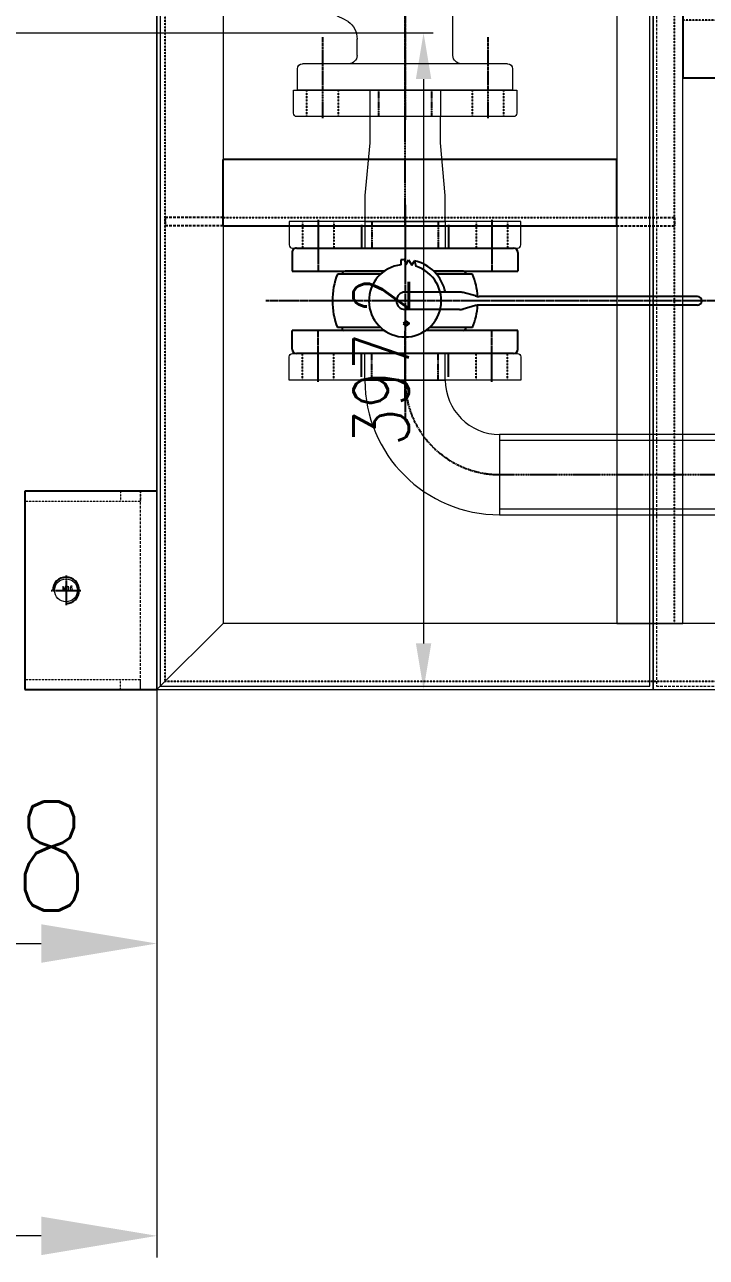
# Model space of a CAD drawing. Header units: millimetres. Extents: x -32759 to 129432, y 390 to 54305.
# Drawn here: x 16788 to 17200, y 26105 to 26850 of the extents above; entities that cross this region are included whole.
import ezdxf

# ---------------------------------------------------------------- set-up
doc = ezdxf.new("R2010")
doc.units = ezdxf.units.MM
for name, pattern in [('CENTER', [2, 1.25, -0.25, 0.25, -0.25]), ('HIDDEN', [0.375, 0.25, -0.125]), ('HIDDEN2', [4.7625, 3.175, -1.5875]), ('PHANTOM', [2.5, 1.25, -0.25, 0.25, -0.25, 0.25, -0.25])]:
    doc.linetypes.add(name, pattern=pattern)
for name, color, linetype in [('01j', 243, 'Continuous'), ('06', 221, 'Continuous'), ('CENTER', 1, 'CENTER'), ('CL', 1, 'CENTER'), ('FL', 3, 'Continuous'), ('HL', 2, 'HIDDEN'), ('PL', 5, 'PHANTOM'), ('외형선', 3, 'Continuous')]:
    doc.layers.add(name, color=color, linetype=linetype)
doc.layers.add('2은선', color=2, linetype='HIDDEN', lineweight=18)
doc.layers.add('_BODY', color=7, linetype='Continuous', lineweight=13)
doc.styles.add('ROAMNS', font='romans.shx', dxfattribs={"width": 0.8, "bigfont": 'whgtxt.shx'})
doc.styles.get("Standard").update_dxf_attribs({"font": 'arial.ttf'})
doc.styles.add('한글', font='romans.shx', dxfattribs={"height": 4, "bigfont": 'whgtxt.shx'})
doc.dimstyles.new('20 작은 한덕_도면칫수', dxfattribs={"dimscale": 20, "dimtxt": 3.3, "dimasz": 3.5, "dimexe": 0.65, "dimexo": 1.25, "dimgap": 1, "dimtad": 1, "dimdec": 0, "dimdsep": 46, "dimtxsty": 'ROAMNS', "dimcen": 0, "dimclrd": 7, "dimclre": 7, "dimclrt": 2, "dimadec": 0, "dimazin": 2, "dimtp": 0.1, "dimtm": 0.1, "dimtfac": 0.71, "dimtdec": 0, "dimtmove": 0, "dimatfit": 3, "dimfxl": 1, "dimlwd": -1, "dimlwe": -1, "dimarcsym": 1})
doc.dimstyles.new('7 작은 한덕_도면칫수', dxfattribs={"dimscale": 9, "dimtxt": 3.7, "dimasz": 3.1, "dimexe": 0.65, "dimexo": 1.25, "dimgap": 1, "dimtad": 1, "dimdec": 1, "dimdsep": 46, "dimtxsty": 'ROAMNS', "dimcen": 0, "dimclrd": 7, "dimclre": 7, "dimclrt": 2, "dimadec": 0, "dimazin": 2, "dimtp": 0.1, "dimtm": 0.1, "dimtfac": 0.71, "dimtdec": 1, "dimtmove": 0, "dimatfit": 3, "dimfxl": 1, "dimlwd": -1, "dimlwe": -1, "dimarcsym": 1})
doc.dimstyles.new('AM_ISO$0', dxfattribs={"dimtxt": 3.5, "dimasz": 3.5, "dimexe": 1, "dimexo": 1, "dimgap": 1.5, "dimtad": 1, "dimdsep": 46, "dimtxsty": 'Standard', "dimcen": 0, "dimclrd": 256, "dimclre": 256, "dimclrt": 2, "dimadec": 0, "dimazin": 2, "dimtp": 0.1, "dimtm": 0.1, "dimtfac": 0.71, "dimtdec": 3, "dimtmove": 0, "dimatfit": 3, "dimfxl": 1, "dimlwd": -1, "dimlwe": -1, "dimarcsym": 1})

# ---------------------------------------------------------------- blocks, each defined once
blk = doc.blocks.new('asdf')
at = {"ltscale": 0.5}
for p, q in [((500414.75, 300426.06), (500414.75, 300126.06)), ((501614.75, 300426.06), (500414.75, 300426.06)), ((500416.75, 300424.06), (500416.75, 300128.06)), ((501612.75, 300424.06), (500416.75, 300424.06)), ((500414.75, 300126.06), (501614.75, 300126.06)), ((500416.75, 300128.06), (501612.75, 300128.06))]:
    blk.add_line(p, q, dxfattribs=at)
blk = doc.blocks.new('A$C596F1DD5')
at = {"ltscale": 0.5}
for p, q in [((32.9, 81.5), (81.5, 81.5)), ((0, 48.6), (0, 0))]:
    blk.add_line(p, q, dxfattribs=at)
for radius in [81.5, 32.9]:
    blk.add_arc((0, 81.5), radius, 270, 0, dxfattribs=at)
at = {"layer": 'CL', "ltscale": 0.5}
blk.add_arc((0, 81.5), 57.2, 270, 0, dxfattribs=at)
blk = doc.blocks.new('A$C20826636')
at = {"ltscale": 0.5}
for p, q in [((2, 48.6), (202, 48.6)), ((2, 0), (2, 48.6)), ((2, 45.1), (202, 45.1)), ((202, 48.6), (202, 0)), ((2, 3.5), (202, 3.5)), ((202, 0), (2, 0))]:
    blk.add_line(p, q, dxfattribs=at)
at = {"layer": 'CL', "ltscale": 0.5}
blk.add_line((0, 24.3), (204, 24.3), dxfattribs=at)
blk = doc.blocks.new('A$C51CB4674')
at = {"ltscale": 0.5}
for p, q in [((1200, 500), (0, 500)), ((0, 500), (0, 0))]:
    blk.add_line(p, q, dxfattribs=at)
at = {"color": 2, "linetype": 'HIDDEN2', "ltscale": 0.5}
for p, q in [((1198, 498), (2, 498)), ((2, 498), (2, 2))]:
    blk.add_line(p, q, dxfattribs=at)
blk = doc.blocks.new('qwerrwqrew')
at = {"ltscale": 0.5}
for p, q in [((494109.43, 300459.14), (494069.43, 300419.14)), ((494829.43, 300459.14), (494109.43, 300459.14)), ((494829.43, 300459.14), (494869.43, 300419.14)), ((494069.43, 300419.14), (494869.43, 300419.14))]:
    blk.add_line(p, q, dxfattribs=at)
at = {"layer": 'HL', "ltscale": 0.5}
blk.add_line((494074.43, 300424.14), (494864.43, 300424.14), dxfattribs=at)
blk = doc.blocks.new('xcbcxbxc')
at = {"ltscale": 0.5}
for p, q in [((494109.43, 300799.54), (494069.43, 300759.54)), ((495229.43, 300799.54), (494109.43, 300799.54)), ((494069.43, 300759.54), (495269.43, 300759.54))]:
    blk.add_line(p, q, dxfattribs=at)
at = {"layer": 'HL', "ltscale": 0.5}
blk.add_line((494074.43, 300764.54), (495264.43, 300764.54), dxfattribs=at)
blk = doc.blocks.new('A$C63697C70')
at = {"ltscale": 0.5}
for p, q in [((2, 135), (2, 0)), ((16, 135), (2, 135)), ((18, 2), (18, 133)), ((2, 88.85), (18, 88.85)), ((2, 46.15), (18, 46.15)), ((2, 0), (16, 0))]:
    blk.add_line(p, q, dxfattribs=at)
for centre, start, end in [((16, 133), 0, 90), ((16, 2), 270, 0)]:
    blk.add_arc(centre, 2, start, end, dxfattribs=at)
at = {"layer": 'CL', "ltscale": 0.5}
for p, q in [((1, 117.5), (19, 117.5)), ((0, 67.5), (20, 67.5)), ((1, 17.5), (19, 17.5))]:
    blk.add_line(p, q, dxfattribs=at)
at = {"layer": 'HL', "ltscale": 0.5}
for p, q in [((2, 127), (18, 127)), ((2, 108), (18, 108)), ((2, 27), (18, 27)), ((2, 8), (18, 8))]:
    blk.add_line(p, q, dxfattribs=at)
at = {"layer": 'PL', "ltscale": 0.5}
for p, q in [((2, 83.5), (18, 83.5)), ((2, 51.5), (18, 51.5))]:
    blk.add_line(p, q, dxfattribs=at)
blk = doc.blocks.new('A$C01775BC6')
at = {"ltscale": 0.5}
for p, q in [((2, 48.6), (17.87, 48.6)), ((2, 0), (2, 48.6)), ((17.87, 48.6), (49.62, 45.65)), ((49.62, 45.65), (65.5, 45.65)), ((65.5, 45.65), (65.5, 2.95)), ((49.62, 2.95), (17.87, 0)), ((65.5, 2.95), (49.62, 2.95)), ((17.87, 0), (2, 0))]:
    blk.add_line(p, q, dxfattribs=at)
at = {"layer": 'CL', "ltscale": 0.5}
blk.add_line((0, 24.3), (67.5, 24.3), dxfattribs=at)
blk = doc.blocks.new('A$C351C1466')
at = {"ltscale": 0.5}
for p, q in [((2, 140), (2, 0)), ((16, 140), (2, 140)), ((18, 2), (18, 138)), ((2, 94.3), (18, 94.3)), ((2, 45.7), (18, 45.7)), ((2, 0), (16, 0))]:
    blk.add_line(p, q, dxfattribs=at)
for centre, start, end in [((16, 138), 0, 90), ((16, 2), 270, 0)]:
    blk.add_arc(centre, 2, start, end, dxfattribs=at)
at = {"layer": 'CL', "ltscale": 0.5}
for p, q in [((1, 122.5), (19, 122.5)), ((0, 70), (20, 70)), ((1, 17.5), (19, 17.5))]:
    blk.add_line(p, q, dxfattribs=at)
at = {"layer": 'HL', "ltscale": 0.5}
for p, q in [((2, 132), (18, 132)), ((2, 113), (18, 113)), ((2, 27), (18, 27)), ((2, 8), (18, 8))]:
    blk.add_line(p, q, dxfattribs=at)
at = {"layer": 'PL', "ltscale": 0.5}
for p, q in [((2, 90), (18, 90)), ((2, 50), (18, 50))]:
    blk.add_line(p, q, dxfattribs=at)
blk = doc.blocks.new('SDFGSDFGSDFG')
at = {"ltscale": 0.5, "xscale": -1, "rotation": 180}
blk.add_blockref('A$C63697C70', (335518.98, 36898.08), dxfattribs=at)
at = {"ltscale": 0.5}
blk.add_blockref('A$C351C1466', (335598.48, 36760.58), dxfattribs=at)
at = {"ltscale": 0.5, "xscale": -1}
blk.add_blockref('A$C01775BC6', (335602.48, 36806.28), dxfattribs=at)
blk = doc.blocks.new('BL-50P')
for p, q in [((33.5, 202), (33.5, 51.32)), ((39.5, 202), (39.5, 51.32)), ((3, 78), (16, 78)), ((16, 19.8), (16, 78)), ((70, 78), (57, 78)), ((57, 78), (57, 14.31)), ((0, -75), (0, 75)), ((73, 75), (73, -75)), ((18, 46.7), (18, 21.68)), ((33.16, 48.72), (30.84, 40.15)), ((39.84, 48.72), (42.16, 40.15)), ((55, 46.7), (55, 16.82)), ((16, 40.15), (16, 19.8)), ((30.5, 37.55), (30.5, 0)), ((42.5, 37.55), (42.5, 0)), ((57, 40.15), (57, 14.31)), ((-16, 30), (0, 30)), ((89, 30), (73, 30)), ((8.01, -0.71), (11.51, 0.71)), ((8.1, 2.36), (11.92, 4.57)), ((11.51, 0.71), (8.1, 2.36)), ((8.74, 6.44), (12.63, 7.42)), ((11.92, 4.57), (8.74, 6.44)), ((8.15, -2.88), (11.67, -2.88)), ((16, -78), (16, -14.31)), ((16, -14.31), (16, -41.48)), ((18, -16.82), (18, -46.7)), ((55, -16.82), (55, -46.7)), ((57, -14.31), (57, -78)), ((57, -14.31), (57, -41.98)), ((-16, -30), (0, -30)), ((89, -30), (73, -30)), ((18, -43.48), (18, -43.48)), ((55, -43.48), (55.5, -43.48)), ((3, -78), (16, -78)), ((70, -78), (57, -78))]:
    blk.add_line(p, q)
for centre, radius, start, end in [((36.5, 202), 3, 0, 180), ((3, 75), 3, 90, 180), ((70, 75), 3, 0, 90), ((23.5, 51.32), 10, 344.9149, 0), ((49.5, 51.32), 10, 180, 195.0851), ((36.5, 0), 50.23, 93.50553, 111.61238), ((36.5, 0), 50.23, 68.38762, 86.49447), ((18, 40.15), 2, 90, 180), ((40.5, 37.55), 10, 164.9149, 180), ((32.5, 37.55), 10, 0, 15.0851), ((55, 40.15), 2, 0, 90), ((36.5, 0), 28.5, 102.1532, 166.94191), ((36.5, 0), 25, 186.61516, 162.72678), ((36.5, 0), 6, 180, 0), ((36.5, 0), 28.5, 181.43614, 185.79979), ((18, -41.48), 2, 180, 270), ((55.5, -41.98), 1.5, 270, 0), ((36.5, 0), 50.23, 248.38762, 291.61238), ((3, -75), 3, 180, 270), ((70, -75), 3, 270, 0)]:
    blk.add_arc(centre, radius, start, end)
at = {"layer": 'CENTER'}
for p, q in [((36.5, 234.42), (36.5, -96.26)), ((-16, 60), (16, 60)), ((89, 60), (57, 60)), ((-29.94, 0), (119.67, 0)), ((-28.01, 0), (16, 0)), ((105, 0), (57, 0)), ((-16, -60), (16, -60)), ((89, -60), (57, -60))]:
    blk.add_line(p, q, dxfattribs=at)
blk = doc.blocks.new('CI-F32S')
for p, q in [((13, 65), (0, 65)), ((0, 65), (0, -65)), ((16, 62), (16, -34)), ((199, -34), (199, 62)), ((215, 65), (202, 65)), ((215, -65), (215, 65)), ((21, 29), (55.77, 29)), ((31, 29), (46.48, 29)), ((67.26, 18.94), (65.26, 23.02)), ((72.54, 18.94), (74.54, 23.02)), ((84.02, 29), (194, 29)), ((21, -29), (31, -29)), ((173.52, -29), (194, -29)), ((16, -34), (16, -62)), ((199, -62), (199, -34)), ((0, -65), (13, -65)), ((116.86, -106.93), (157.88, -65.92)), ((157.88, -65.92), (164.24, -72.28)), ((202, -65), (215, -65)), ((120.4, -110.46), (161.41, -69.45)), ((124.64, -113.29), (164.24, -73.69)), ((164.24, -72.28), (164.24, -73.69)), ((145.15, -99.86), (150.8, -94.2)), ((147.98, -89.96), (150.8, -92.79)), ((150.8, -92.79), (150.8, -94.2)), ((140.9, -97.03), (143.73, -99.86)), ((143.73, -99.86), (145.15, -99.86)), ((116.86, -106.93), (123.23, -113.29)), ((123.23, -113.29), (124.64, -113.29))]:
    blk.add_line(p, q)
blk.add_lwpolyline([(173.52, -29, 0.079365), (163.78, -30.56, 0.08841), (155.97, -34.75, 0.105167), (150.49, -41.37, 0.020221), (149.94, -42.52, 0.121124)], format="xyb")
for centre, radius, start, end in [((13, 62), 3, 0, 90), ((202, 62), 3, 90, 180), ((21, 34), 5, 180, 270), ((194, 34), 5, 270, 0), ((54.53, 16.52), 12.55, 31.21774, 84.31689), ((85.27, 16.52), 12.55, 95.68311, 148.78226), ((69.9, 20.13), 2.89, 204.12279, 335.87721), ((21, -34), 5, 90, 180), ((30.98, -41.94), 12.94, 35.29524, 90.07625), ((194, -34), 5, 0, 90), ((181.59, 35.73), 156.65, 206.61845, 245.59501), ((161.45, -46.38), 12.14, 161.45634, 212.93271), ((15.22, -130.64), 156.65, 24.40499, 30.18265), ((13, -62), 3, 270, 0), ((202, -62), 3, 180, 270)]:
    blk.add_arc(centre, radius, start, end)
at = {"layer": 'CENTER'}
for p, q in [((32, 50), (0, 50)), ((183, 50), (215, 50)), ((-24.83, 0), (242.91, 0)), ((48, 0), (0, 0)), ((50.95, 0), (160.33, -109.39)), ((167, 0), (215, 0)), ((32, -50), (0, -50)), ((183, -50), (215, -50))]:
    blk.add_line(p, q, dxfattribs=at)
blk = doc.blocks.new('sdfgdfgsdggsg')
at = {"color": 4, "ltscale": 0.5}
blk.add_line((503279.89, 300237.17, 5491.41), (503279.89, 300188.57, 5491.41), dxfattribs=at)
at = {"xscale": -1, "rotation": 180}
blk.add_blockref('CI-F32S', (503455.26, 300212.89, 5491.41), dxfattribs=at)
at = {"ltscale": 0.5, "extrusion": (0, 0, -1), "zscale": -1, "rotation": 180}
blk.add_blockref('A$C351C1466', (-503277.89, 300282.87, -5491.41), dxfattribs=at)
at = {"rotation": 180}
blk.add_blockref('SDFGSDFGSDFG', (838976.24, 337043.45, 5491.41), dxfattribs=at)
at = {"layer": '06', "xscale": 0.875, "yscale": 0.875, "zscale": 0.875, "rotation": 180}
blk.add_blockref('BL-50P', (503359.76, 300212.87, 5491.41), dxfattribs=at)
blk = doc.blocks.new('SDFGSDFGFDGSDD')
at = {"ltscale": 0.5}
for p, q in [((502947.96, 299874.48), (501827.96, 299874.48)), ((501827.96, 299874.48), (501827.96, 299834.48)), ((501827.96, 299834.48), (502947.96, 299834.48))]:
    blk.add_line(p, q, dxfattribs=at)
at = {"layer": 'HL', "ltscale": 0.5}
blk.add_line((501827.96, 299839.48), (502947.96, 299839.48), dxfattribs=at)
blk = doc.blocks.new('BVXCVBBVXCBXC')
at = {"ltscale": 0.5}
for p, q in [((493732.17, 299222.99), (493290.17, 299222.99)), ((493290.17, 299182.99), (493290.17, 299222.99)), ((493732.17, 299182.99), (493732.17, 299222.99)), ((493290.17, 299182.99), (493732.17, 299182.99))]:
    blk.add_line(p, q, dxfattribs=at)
at = {"layer": 'HL', "ltscale": 0.5}
blk.add_line((493290.17, 299187.99), (493732.17, 299187.99), dxfattribs=at)
blk = doc.blocks.new('ASDFASFDFASFS')
at = {"color": 2, "linetype": 'HIDDEN2', "ltscale": 0.5}
for p, q in [((500881.3, 301067.1), (500846.3, 301067.1, -2347.31)), ((500846.3, 301062.1, -2347.31), (500846.3, 301067.1, -2347.31)), ((500881.3, 301062.1), (500846.3, 301062.1, -2347.31)), ((501119.3, 301067.1), (501154.3, 301067.1, -2347.31)), ((501119.3, 301062.1), (501154.3, 301062.1, -2347.31)), ((501154.3, 301062.1, -2347.31), (501154.3, 301067.1, -2347.31))]:
    blk.add_line(p, q, dxfattribs=at)
at = {"ltscale": 0.5}
for p, q in [((500881.3, 301067.1), (501119.3, 301067.1)), ((500881.3, 301067.1), (500881.3, 301027.1)), ((501119.3, 301067.1), (501119.3, 301027.1)), ((501119.3, 301027.1), (500881.3, 301027.1))]:
    blk.add_line(p, q, dxfattribs=at)
at = {"layer": 'HL', "ltscale": 0.5}
blk.add_line((500881.3, 301062.1), (501119.3, 301062.1), dxfattribs=at)
blk = doc.blocks.new('sdfgsdgfdgd')
at = {"ltscale": 0.5}
blk.add_circle((489855.87, 297052.91), 6.92, dxfattribs=at)
at = {"layer": 'CL', "ltscale": 0.5}
for p, q in [((489855.87, 297061.91), (489855.87, 297043.91)), ((489846.87, 297052.91), (489864.87, 297052.91))]:
    blk.add_line(p, q, dxfattribs=at)
at = {"layer": 'FL', "color": 1, "ltscale": 0.5}
blk.add_arc((489855.87, 297052.91), 8, 270, 180, dxfattribs=at)
at = {"color": 2, "style": '한글'}
blk.add_text('M16', height=2.4, dxfattribs=at).set_placement((489853.51, 297053.08))
blk = doc.blocks.new('sdfgsdfsdgsd')
at = {"color": 2, "linetype": 'HIDDEN2', "ltscale": 0.5}
blk.add_line((490032.21, 296995.07), (490032.21, 297115.07), dxfattribs=at)
at = {"ltscale": 0.5}
blk.add_line((490042.21, 296995.07), (490042.21, 297115.07), dxfattribs=at)
at = {"layer": '외형선'}
for p, q in [((490042.21, 297115.07), (489962.21, 297115.07)), ((489962.21, 297115.07), (489962.21, 296995.07)), ((489962.21, 296995.07), (490042.21, 296995.07))]:
    blk.add_line(p, q, dxfattribs=at)
blk.add_blockref('sdfgsdgfdgd', (131.34, 2.16))
blk = doc.blocks.new('cvbncncvbcn')
at = {"ltscale": 0.5}
for p, q in [((490334.81, 296974.85), (490334.81, 296980.85)), ((490334.81, 296980.85), (490404.81, 296980.85)), ((490334.81, 296974.85), (490404.81, 296974.85)), ((490392.81, 296974.85), (490392.81, 296980.85)), ((490404.81, 296974.85), (490404.81, 296980.85))]:
    blk.add_line(p, q, dxfattribs=at)
blk = doc.blocks.new('ASFDASFDDFAS')
blk.add_blockref('sdfgsdfsdgsd', (21.32, -380.45))
at = {"layer": '2은선', "xscale": -1, "rotation": 180}
blk.add_blockref('cvbncncvbcn', (-351.28, 593709.48), dxfattribs=at)
at = {"layer": '2은선'}
blk.add_blockref('cvbncncvbcn', (-351.28, -360.22), dxfattribs=at)
blk = doc.blocks.new('sdfgfdsgfdggsdfg')
at = {"rotation": 270}
for name, p in [('ASFDASFDDFAS', (215151.38, 787807.25)), ('qwerrwqrew', (211346.87, 791813.15))]:
    blk.add_blockref(name, p, dxfattribs=at)
for name, p in [('sdfgdfgsdggsg', (8673.33, -2619.17)), ('asdf', (11351.26, -2682.34)), ('SDFGSDFGFDGSDD', (9978.05, -2408.76))]:
    blk.add_blockref(name, p)
at = {"xscale": -1, "rotation": 180}
blk.add_blockref('xcbcxbxc', (17696.57, 598503.26), dxfattribs=at)
at = {"ltscale": 0.5, "rotation": 180}
blk.add_blockref('A$C596F1DD5', (511953.21, 297618, 5491.41), dxfattribs=at)
at = {"ltscale": 0.5, "xscale": -1, "rotation": 90}
blk.add_blockref('A$C20826636', (511920.31, 297538.5, 5491.41), dxfattribs=at)
at = {"ltscale": 0.5}
blk.add_blockref('A$C51CB4674', (511766.01, 296943.72), dxfattribs=at)
at = {"layer": '01j', "xscale": -1, "rotation": 90}
blk.add_blockref('ASDFASFDFASFS', (813113.69, 798585.02, 5853.05), dxfattribs=at)
at = {"layer": '01j', "rotation": 90}
blk.add_blockref('BVXCVBBVXCBXC', (811359, -196306.45), dxfattribs=at)
blk = doc.blocks.new('*D1575')
at = {"color": 7, "linetype": 'ByBlock', "transparency": 16777216}
for p, q in [((264993.4, 139540.39), (264993.4, 139001.47)), ((265211.73, 139540.39), (265211.73, 139001.47)), ((265063.4, 139014.47), (265141.73, 139014.47))]:
    blk.add_line(p, q, dxfattribs=at)
at = {"color": 7, "transparency": 16777216}
for points in [[(265063.4, 139026.14), (265063.4, 139002.8), (264993.4, 139014.47)], [(265141.73, 139026.14), (265141.73, 139002.8), (265211.73, 139014.47)]]:
    blk.add_solid(points, dxfattribs=at)
at = {"layer": 'Defpoints', "color": 0, "transparency": 16777216}
for p in [(264993.4, 139565.39), (265211.73, 139565.39), (265211.73, 139014.47)]:
    blk.add_point(p, dxfattribs=at)
at = {"color": 2, "transparency": 16777216, "insert": (265102.56, 139067.47), "char_height": 66, "attachment_point": 5, "style": 'ROAMNS'}
blk.add_mtext('218', dxfattribs=at)
blk = doc.blocks.new('*D1583')
at = {"color": 7, "linetype": 'ByBlock', "transparency": 16777216}
for p, q in [((265004.65, 139565.39), (265378.79, 139565.39)), ((265372.94, 139537.49), (265372.94, 139196.06)), ((265222.98, 139168.16), (265378.79, 139168.16))]:
    blk.add_line(p, q, dxfattribs=at)
at = {"color": 7, "transparency": 16777216}
for points in [[(265368.29, 139537.49), (265377.59, 139537.49), (265372.94, 139565.39)], [(265368.29, 139196.06), (265377.59, 139196.06), (265372.94, 139168.16)]]:
    blk.add_solid(points, dxfattribs=at)
at = {"layer": 'Defpoints', "color": 0, "transparency": 16777216}
for p in [(264993.4, 139565.39), (265211.73, 139168.16), (265372.94, 139168.16)]:
    blk.add_point(p, dxfattribs=at)
at = {"color": 2, "transparency": 16777216, "insert": (265347.29, 139366.77), "char_height": 33.3, "attachment_point": 5, "rotation": 90, "style": 'ROAMNS'}
blk.add_mtext('397.2', dxfattribs=at)
blk = doc.blocks.new('*D1502')
at = {"color": 7, "linetype": 'ByBlock', "transparency": 16777216}
for p, q in [((263771.29, 139439.39), (263771.29, 138824.62)), ((265211.73, 139143.16), (265211.73, 138824.62)), ((265141.73, 138837.62), (263841.29, 138837.62))]:
    blk.add_line(p, q, dxfattribs=at)
at = {"color": 7, "transparency": 16777216}
for points in [[(263841.29, 138849.28), (263841.29, 138825.95), (263771.29, 138837.62)], [(265141.73, 138849.28), (265141.73, 138825.95), (265211.73, 138837.62)]]:
    blk.add_solid(points, dxfattribs=at)
at = {"layer": 'Defpoints', "color": 0, "transparency": 16777216}
for p in [(263771.29, 139464.39), (265211.73, 139168.16), (263771.29, 138837.62)]:
    blk.add_point(p, dxfattribs=at)
at = {"color": 2, "transparency": 16777216, "insert": (264286.46, 138890.62), "char_height": 66, "attachment_point": 5, "style": 'ROAMNS'}
blk.add_mtext('1440', dxfattribs=at)
blk = doc.blocks.new('*D1345')
at = {"color": 7, "linetype": 'ByBlock', "transparency": 16777216}
for p, q in [((97320.9, 13113.96), (97320.9, 13254.97)), ((98295.9, 13113.96), (98295.9, 13254.97)), ((97390.9, 13241.97), (98225.9, 13241.97))]:
    blk.add_line(p, q, dxfattribs=at)
at = {"color": 7, "transparency": 16777216}
for points in [[(97390.9, 13230.3), (97390.9, 13253.64), (97320.9, 13241.97)], [(98225.9, 13230.3), (98225.9, 13253.64), (98295.9, 13241.97)]]:
    blk.add_solid(points, dxfattribs=at)
at = {"layer": 'Defpoints', "color": 0, "transparency": 16777216}
for p in [(98295.9, 13241.97), (97320.9, 13088.96), (98295.9, 13088.96)]:
    blk.add_point(p, dxfattribs=at)
at = {"color": 2, "transparency": 16777216, "insert": (97917.84, 13188.97), "char_height": 66, "attachment_point": 5, "rotation": 180, "style": 'ROAMNS'}
blk.add_mtext('975', dxfattribs=at)
blk = doc.blocks.new('*D1348')
at = {"linetype": 'ByBlock', "ltscale": 0.5, "transparency": 16777216}
for p, q in [((97322.9, 13119.86), (97294.45, 13119.86)), ((97295.45, 13095.46), (97295.45, 13116.36)), ((97319.9, 13091.96), (97294.45, 13091.96))]:
    blk.add_line(p, q, dxfattribs=at)
at = {"ltscale": 0.5, "transparency": 16777216}
for points in [[(97296.04, 13116.36), (97294.87, 13116.36), (97295.45, 13119.86)], [(97296.04, 13095.46), (97294.87, 13095.46), (97295.45, 13091.96)]]:
    blk.add_solid(points, dxfattribs=at)
at = {"layer": 'Defpoints', "color": 0, "ltscale": 0.5, "transparency": 16777216}
for p in [(97295.45, 13119.86), (97323.9, 13119.86), (97320.9, 13091.96)]:
    blk.add_point(p, dxfattribs=at)
at = {"color": 2, "ltscale": 0.5, "transparency": 16777216, "insert": (97298.74, 13105.91), "char_height": 3.5, "attachment_point": 5, "rotation": 270, "bg_fill": 3, "box_fill_scale": 1.1, "bg_fill_color": 256, "bg_fill_true_color": 13158600, "bg_fill_transparency": 0}
blk.add_mtext('27.9', dxfattribs=at)
blk = doc.blocks.new('y8e5ey')
dim = blk.add_linear_dim(base=(98295.895, 13241.97), p1=(97320.895, 13088.96), p2=(98295.895, 13088.96), angle=0, dimstyle='20 작은 한덕_도면칫수')
dim.commit()
dim.dimension.update_dxf_attribs({"geometry": '*D1345', "text_midpoint": (97917.84, 13241.97), "dimtype": 128})
at = {"ltscale": 0.5}
dim = blk.add_linear_dim(base=(97295.455, 13119.861), p1=(97320.895, 13091.96), p2=(97323.895, 13119.861), angle=90, dimstyle='AM_ISO$0', override={"dimfxl": 8, "dimtfill": 1}, dxfattribs=at)
dim.commit()
dim.dimension.update_dxf_attribs({"geometry": '*D1348', "text_midpoint": (97298.742, 13105.91)})
blk = doc.blocks.new('1')
at = {"color": 6, "xscale": -1}
blk.add_blockref('y8e5ey', (100575.763, -6800.077), dxfattribs=at)
blk = doc.blocks.new('sdfgsdfgcxvxbxcv')
blk.add_blockref('1', (266381.038, 132792.991))
at = {"rotation": 90}
blk.add_blockref('sdfgfdsgfdggsdfg', (562955.449, -372597.851), dxfattribs=at)
dim = blk.add_linear_dim(base=(265211.728, 139014.471), p1=(264993.396, 139565.39), p2=(265211.728, 139565.39), dimstyle='20 작은 한덕_도면칫수')
dim.commit()
dim.dimension.update_dxf_attribs({"geometry": '*D1575', "text_midpoint": (265102.562, 139067.471)})
dim = blk.add_linear_dim(base=(265372.944, 139168.158), p1=(264993.396, 139565.39), p2=(265211.728, 139168.158), angle=90, dimstyle='7 작은 한덕_도면칫수')
dim.commit()
dim.dimension.update_dxf_attribs({"geometry": '*D1583', "text_midpoint": (265347.294, 139366.774)})
dim = blk.add_linear_dim(base=(263771.291, 138837.618), p1=(265211.728, 139168.158), p2=(263771.291, 139464.395), dimstyle='20 작은 한덕_도면칫수')
dim.commit()
dim.dimension.update_dxf_attribs({"geometry": '*D1502', "text_midpoint": (264286.458, 138837.618), "dimtype": 128})
blk = doc.blocks.new('2')
at = {"color": 6, "xscale": -1}
blk.add_blockref('y8e5ey', (121155.752, -6800.077), dxfattribs=at)
blk = doc.blocks.new('sdfgcxvbcbxcvbxc')
blk.add_blockref('2', (292948.326, 132792.991))

msp = doc.modelspace()

# ---------------------------------------------------------------- block references
at = {"layer": '_BODY'}
for name in ['sdfgcxvbcbxcvbxc', 'sdfgsdfgcxvxbxcv']:
    msp.add_blockref(name, (-248343.91, -112719.97), dxfattribs=at)

doc.saveas('drawing.dxf')
